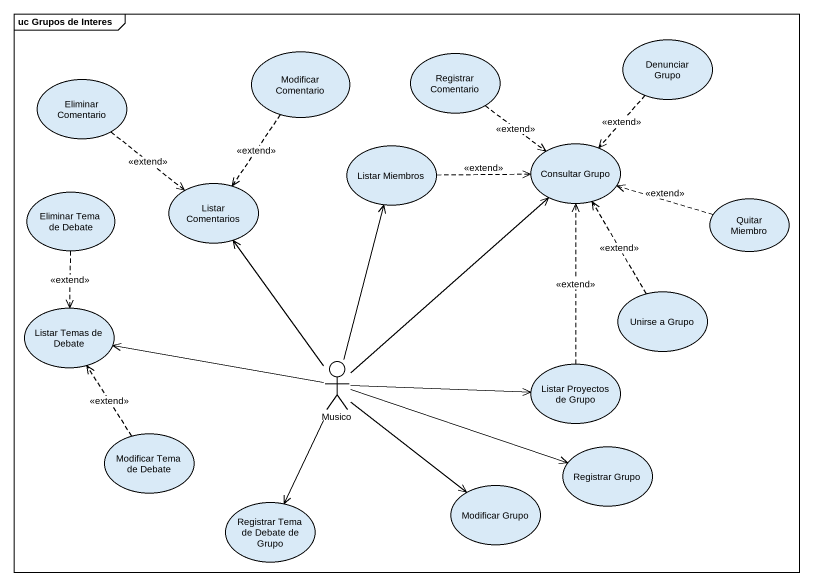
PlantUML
@startuml
mainframe uc Grupos de Interes
usecase "Modificar Comentario" as Modificar_Comentario
usecase "Registrar Comentario" as Registrar_Comentario
usecase "Denunciar Grupo" as Denunciar_Grupo
usecase "Eliminar Comentario" as Eliminar_Comentario
usecase "Consultar Grupo" as Consultar_Grupo
usecase "Listar Miembros" as Listar_Miembros
usecase "Eliminar Tema de Debate" as Eliminar_Tema_de_Debate
usecase "Listar Comentarios" as Listar_Comentarios
usecase "Quitar Miembro" as Quitar_Miembro
usecase "Unirse a Grupo" as Unirse_a_Grupo
usecase "Listar Temas de Debate" as Listar_Temas_de_Debate
actor Musico
usecase "Listar Proyectos de Grupo" as Listar_Proyectos_de_Grupo
usecase "Modificar Tema de Debate" as Modificar_Tema_de_Debate
usecase "Registrar Grupo" as Registrar_Grupo
usecase "Modificar Grupo" as Modificar_Grupo
usecase "Registrar Tema de Debate de Grupo" as Registrar_Tema_de_Debate_de
Modificar_Comentario ..> Listar_Comentarios : <<extend>>
Registrar_Comentario ..> Consultar_Grupo : <<extend>>
Denunciar_Grupo ..> Consultar_Grupo : <<extend>>
Eliminar_Comentario ..> Listar_Comentarios : <<extend>>
Listar_Miembros .right.> Consultar_Grupo : <<extend>>
Eliminar_Tema_de_Debate ..> Listar_Temas_de_Debate : <<extend>>
Quitar_Miembro .left.> Consultar_Grupo : <<extend>>
Unirse_a_Grupo .up.> Consultar_Grupo : <<extend>>
Musico -up-> Consultar_Grupo
Musico -up-> Listar_Miembros
Musico -up-> Listar_Comentarios
Musico -left-> Listar_Temas_de_Debate
Musico -right-> Listar_Proyectos_de_Grupo
Musico -right-> Registrar_Grupo
Musico --> Modificar_Grupo
Musico --> Registrar_Tema_de_Debate_de
Listar_Proyectos_de_Grupo .up.> Consultar_Grupo : <<extend>>
Modificar_Tema_de_Debate .up.> Listar_Temas_de_Debate : <<extend>>
@enduml
